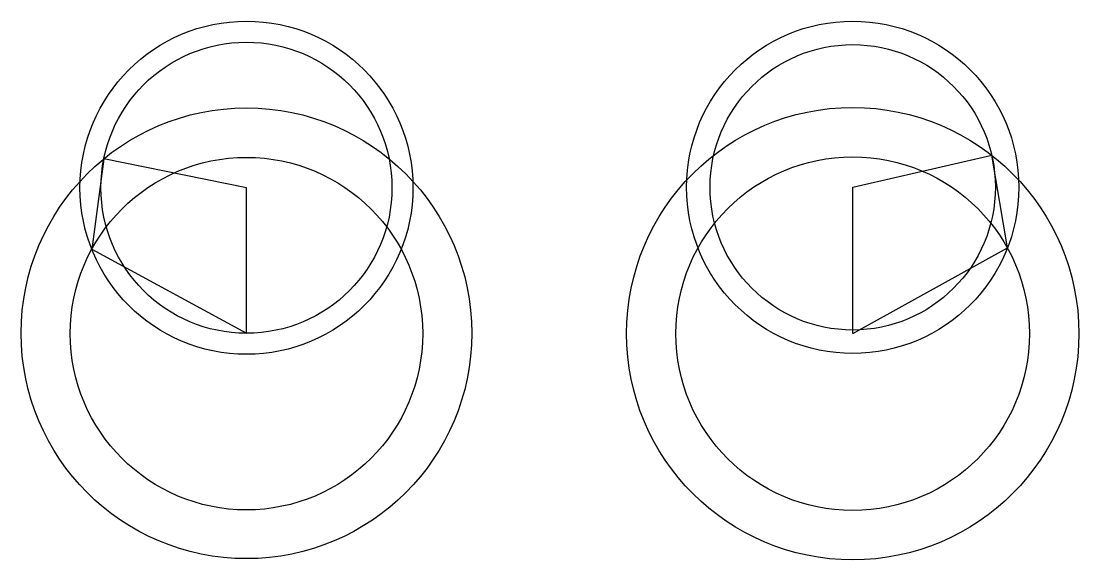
# Model space of a CAD drawing. Header units: millimetres. Extents: x -4115 to 1119, y -1119 to 1546.
import ezdxf

# ---------------------------------------------------------------- set-up
doc = ezdxf.new("R2010")
doc.units = ezdxf.units.MM
doc.layers.get('0').update_dxf_attribs({"lineweight": 25})
doc.layers.add('sketch', color=1, linetype='Continuous', lineweight=25)

msp = doc.modelspace()

# ---------------------------------------------------------------- linework, layer by layer
for p, q in [((-3705.6, 865.4), (-3765.6, 417.4)), ((-3000, 722), (-3705.6, 865.4)), ((0, 724), (688, 882.5)), ((765.3, 424.1), (688, 882.5)), ((-3000, 0), (-3000, 722)), ((0, 0), (0, 724)), ((0, 0), (765.3, 424.1)), ((-3765.6, 417.4), (-3000, 2))]:
    msp.add_line(p, q)
at = {"layer": 'sketch'}
for centre, radius in [((-3000, 722), 824), ((0, 724), 822), ((-3000, 722), 720), ((0, 724), 706), ((-3000, 2), 1115), ((0, 0), 1119), ((-3000, 0), 872), ((0, 0), 875)]:
    msp.add_circle(centre, radius, dxfattribs=at)

doc.saveas('drawing.dxf')
